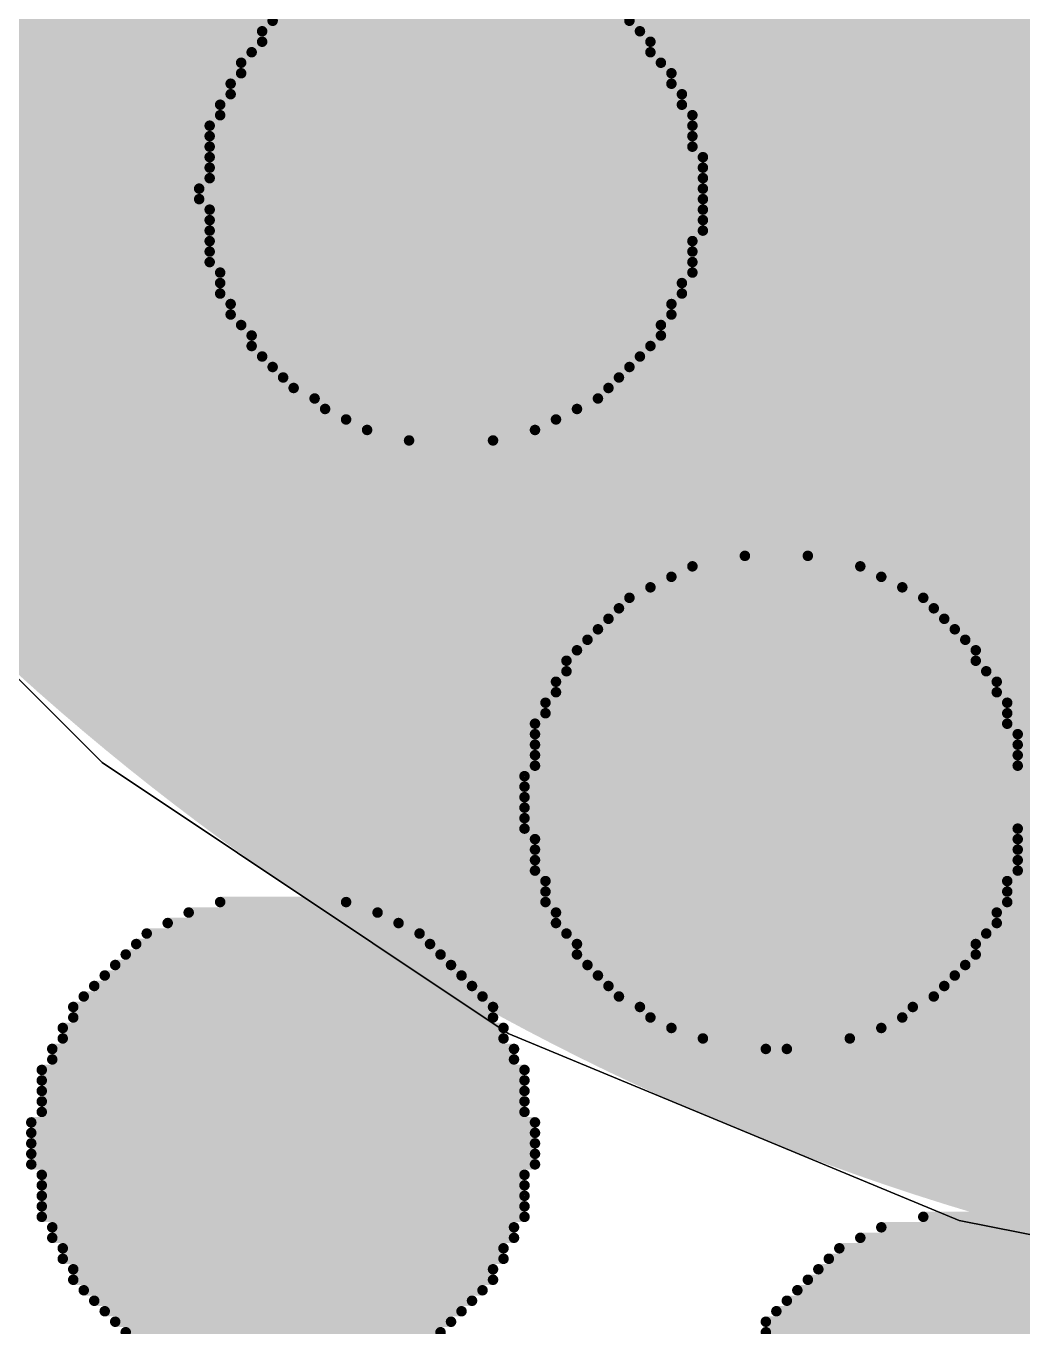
# Model space of a CAD drawing. Header units: inches. Extents: x 0 to 5455, y -5 to 5444.
# Drawn here: x 19.998 to 20.601, y 32.493 to 33.281 of the extents above; entities that cross this region are included whole.
import ezdxf

# ---------------------------------------------------------------- set-up
doc = ezdxf.new("R2010")
doc.units = ezdxf.units.IN
for name, color, linetype in [('Bottom Overlay', 54, 'Continuous'), ('PCBD Notes', 76, 'Continuous'), ('Top Layer', 1, 'Continuous'), ('Top Solder', 216, 'Continuous')]:
    doc.layers.add(name, color=color, linetype=linetype)

# ---------------------------------------------------------------- blocks, each defined once
blk = doc.blocks.new('FIDUCIAL_IPC_7351A_31')
at = {"layer": 'Top Solder'}
h = blk.add_hatch(color=216, dxfattribs=at)
edge = h.paths.add_edge_path()
edge.add_arc((0, 0), 1.5, 0, 360)
at = {"layer": 'PCBD Notes'}
blk.add_lwpolyline([(5, 0, 0.254, 0.254, 1), (-5, 0, 0.254, 0.254, 1)], format="xyseb", close=True, dxfattribs=at)
at = {"layer": 'Top Layer'}
for p, q in [((-0.9562, -1.16513), (-1.16513, -0.9562)), ((-0.71052, -1.32928), (-0.9562, -1.16513)), ((-0.43754, -1.44236), (-0.71052, -1.32928)), ((-0.14774, -1.5), (-0.43754, -1.44236))]:
    blk.add_line(p, q, dxfattribs=at)
blk = doc.blocks.new('5394DE47_A0E8_4329_8464_7791B7C19310_33')
at = {"layer": 'Bottom Overlay'}
for points in [[(1.39855, -3.534, 0.00635, 0.00635, 0), (1.14455, -3.534, 0.00635, 0.00635, 0)], [(1.7859, -3.534, 0.00635, 0.00635, 0), (1.5954, -3.534, 0.00635, 0.00635, 0)], [(1.39855, -3.54035, 0.00635, 0.00635, 0), (1.14455, -3.54035, 0.00635, 0.00635, 0)], [(1.79225, -3.54035, 0.00635, 0.00635, 0), (1.58905, -3.54035, 0.00635, 0.00635, 0)], [(1.3922, -3.5467, 0.00635, 0.00635, 0), (1.1509, -3.5467, 0.00635, 0.00635, 0)], [(1.38585, -3.55305, 0.00635, 0.00635, 0), (1.15725, -3.55305, 0.00635, 0.00635, 0)], [(1.80495, -3.55305, 0.00635, 0.00635, 0), (1.57635, -3.55305, 0.00635, 0.00635, 0)], [(1.7986, -3.5467, 0.00635, 0.00635, 0), (1.5827, -3.5467, 0.00635, 0.00635, 0)], [(1.3795, -3.5594, 0.00635, 0.00635, 0), (1.1636, -3.5594, 0.00635, 0.00635, 0)], [(1.8113, -3.5594, 0.00635, 0.00635, 0), (1.57, -3.5594, 0.00635, 0.00635, 0)], [(1.37315, -3.56575, 0.00635, 0.00635, 0), (1.16995, -3.56575, 0.00635, 0.00635, 0)], [(1.81765, -3.56575, 0.00635, 0.00635, 0), (1.56365, -3.56575, 0.00635, 0.00635, 0)], [(1.3668, -3.5721, 0.00635, 0.00635, 0), (1.1763, -3.5721, 0.00635, 0.00635, 0)], [(1.81765, -3.5721, 0.00635, 0.00635, 0), (1.56365, -3.5721, 0.00635, 0.00635, 0)], [(1.36045, -3.57845, 0.00635, 0.00635, 0), (1.18265, -3.57845, 0.00635, 0.00635, 0)], [(1.3541, -3.5848, 0.00635, 0.00635, 0), (1.189, -3.5848, 0.00635, 0.00635, 0)], [(1.824, -3.57845, 0.00635, 0.00635, 0), (1.5573, -3.57845, 0.00635, 0.00635, 0)], [(1.824, -3.5848, 0.00635, 0.00635, 0), (1.5573, -3.5848, 0.00635, 0.00635, 0)], [(1.3414, -3.59115, 0.00635, 0.00635, 0), (1.2017, -3.59115, 0.00635, 0.00635, 0)], [(1.83035, -3.59115, 0.00635, 0.00635, 0), (1.55095, -3.59115, 0.00635, 0.00635, 0)], [(1.3287, -3.5975, 0.00635, 0.00635, 0), (1.2144, -3.5975, 0.00635, 0.00635, 0)], [(1.83035, -3.5975, 0.00635, 0.00635, 0), (1.55095, -3.5975, 0.00635, 0.00635, 0)], [(1.3033, -3.60385, 0.00635, 0.00635, 0), (1.2398, -3.60385, 0.00635, 0.00635, 0)], [(1.8367, -3.60385, 0.00635, 0.00635, 0), (1.5446, -3.60385, 0.00635, 0.00635, 0)], [(1.8367, -3.6102, 0.00635, 0.00635, 0), (1.5446, -3.6102, 0.00635, 0.00635, 0)], [(1.8367, -3.61655, 0.00635, 0.00635, 0), (1.5446, -3.61655, 0.00635, 0.00635, 0)], [(1.8367, -3.6229, 0.00635, 0.00635, 0), (1.5446, -3.6229, 0.00635, 0.00635, 0)], [(1.8367, -3.62925, 0.00635, 0.00635, 0), (1.5446, -3.62925, 0.00635, 0.00635, 0)], [(1.84305, -3.6356, 0.00635, 0.00635, 0), (1.53825, -3.6356, 0.00635, 0.00635, 0)], [(1.84305, -3.64195, 0.00635, 0.00635, 0), (1.53825, -3.64195, 0.00635, 0.00635, 0)], [(1.84305, -3.6483, 0.00635, 0.00635, 0), (1.53825, -3.6483, 0.00635, 0.00635, 0)], [(1.84305, -3.65465, 0.00635, 0.00635, 0), (1.53825, -3.65465, 0.00635, 0.00635, 0)], [(1.84305, -3.661, 0.00635, 0.00635, 0), (1.53825, -3.661, 0.00635, 0.00635, 0)], [(1.8367, -3.66735, 0.00635, 0.00635, 0), (1.5446, -3.66735, 0.00635, 0.00635, 0)], [(1.8367, -3.6737, 0.00635, 0.00635, 0), (1.5446, -3.6737, 0.00635, 0.00635, 0)], [(1.8367, -3.68005, 0.00635, 0.00635, 0), (1.5446, -3.68005, 0.00635, 0.00635, 0)], [(1.8367, -3.6864, 0.00635, 0.00635, 0), (1.5446, -3.6864, 0.00635, 0.00635, 0)], [(1.8367, -3.69275, 0.00635, 0.00635, 0), (1.5446, -3.69275, 0.00635, 0.00635, 0)], [(1.83035, -3.6991, 0.00635, 0.00635, 0), (1.55095, -3.6991, 0.00635, 0.00635, 0)], [(1.43665, -3.7118, 0.00635, 0.00635, 0), (1.34775, -3.7118, 0.00635, 0.00635, 0)], [(1.39855, -3.70545, 0.00635, 0.00635, 0), (1.38585, -3.70545, 0.00635, 0.00635, 0)], [(1.83035, -3.70545, 0.00635, 0.00635, 0), (1.55095, -3.70545, 0.00635, 0.00635, 0)], [(1.824, -3.7118, 0.00635, 0.00635, 0), (1.5573, -3.7118, 0.00635, 0.00635, 0)], [(1.4557, -3.71815, 0.00635, 0.00635, 0), (1.3287, -3.71815, 0.00635, 0.00635, 0)], [(1.824, -3.71815, 0.00635, 0.00635, 0), (1.5573, -3.71815, 0.00635, 0.00635, 0)], [(1.4684, -3.7245, 0.00635, 0.00635, 0), (1.316, -3.7245, 0.00635, 0.00635, 0)], [(1.81765, -3.7245, 0.00635, 0.00635, 0), (1.56365, -3.7245, 0.00635, 0.00635, 0)], [(1.47475, -3.73085, 0.00635, 0.00635, 0), (1.30965, -3.73085, 0.00635, 0.00635, 0)], [(1.81765, -3.73085, 0.00635, 0.00635, 0), (1.56365, -3.73085, 0.00635, 0.00635, 0)], [(1.48745, -3.7372, 0.00635, 0.00635, 0), (1.29695, -3.7372, 0.00635, 0.00635, 0)], [(1.8113, -3.7372, 0.00635, 0.00635, 0), (1.57, -3.7372, 0.00635, 0.00635, 0)], [(1.50015, -3.7499, 0.00635, 0.00635, 0), (1.28425, -3.7499, 0.00635, 0.00635, 0)], [(1.4938, -3.74355, 0.00635, 0.00635, 0), (1.2906, -3.74355, 0.00635, 0.00635, 0)], [(1.80495, -3.74355, 0.00635, 0.00635, 0), (1.57635, -3.74355, 0.00635, 0.00635, 0)], [(1.7986, -3.7499, 0.00635, 0.00635, 0), (1.5827, -3.7499, 0.00635, 0.00635, 0)], [(1.5065, -3.75625, 0.00635, 0.00635, 0), (1.2779, -3.75625, 0.00635, 0.00635, 0)], [(1.79225, -3.75625, 0.00635, 0.00635, 0), (1.58905, -3.75625, 0.00635, 0.00635, 0)], [(1.51285, -3.7626, 0.00635, 0.00635, 0), (1.27155, -3.7626, 0.00635, 0.00635, 0)], [(1.7859, -3.7626, 0.00635, 0.00635, 0), (1.5954, -3.7626, 0.00635, 0.00635, 0)], [(1.51285, -3.76895, 0.00635, 0.00635, 0), (1.27155, -3.76895, 0.00635, 0.00635, 0)], [(1.77955, -3.76895, 0.00635, 0.00635, 0), (1.60175, -3.76895, 0.00635, 0.00635, 0)], [(1.52555, -3.78165, 0.00635, 0.00635, 0), (1.25885, -3.78165, 0.00635, 0.00635, 0)], [(1.5192, -3.7753, 0.00635, 0.00635, 0), (1.2652, -3.7753, 0.00635, 0.00635, 0)], [(1.7732, -3.7753, 0.00635, 0.00635, 0), (1.6081, -3.7753, 0.00635, 0.00635, 0)], [(1.7605, -3.78165, 0.00635, 0.00635, 0), (1.6208, -3.78165, 0.00635, 0.00635, 0)], [(1.52555, -3.788, 0.00635, 0.00635, 0), (1.25885, -3.788, 0.00635, 0.00635, 0)], [(1.7478, -3.788, 0.00635, 0.00635, 0), (1.6335, -3.788, 0.00635, 0.00635, 0)], [(1.5319, -3.79435, 0.00635, 0.00635, 0), (1.2525, -3.79435, 0.00635, 0.00635, 0)], [(1.72875, -3.79435, 0.00635, 0.00635, 0), (1.65255, -3.79435, 0.00635, 0.00635, 0)], [(1.5319, -3.8007, 0.00635, 0.00635, 0), (1.2525, -3.8007, 0.00635, 0.00635, 0)], [(1.53825, -3.8134, 0.00635, 0.00635, 0), (1.24615, -3.8134, 0.00635, 0.00635, 0)], [(1.5319, -3.80705, 0.00635, 0.00635, 0), (1.2525, -3.80705, 0.00635, 0.00635, 0)], [(1.53825, -3.81975, 0.00635, 0.00635, 0), (1.24615, -3.81975, 0.00635, 0.00635, 0)], [(1.53825, -3.8261, 0.00635, 0.00635, 0), (1.24615, -3.8261, 0.00635, 0.00635, 0)], [(1.53825, -3.83245, 0.00635, 0.00635, 0), (1.24615, -3.83245, 0.00635, 0.00635, 0)], [(1.5446, -3.84515, 0.00635, 0.00635, 0), (1.2398, -3.84515, 0.00635, 0.00635, 0)], [(1.5446, -3.8388, 0.00635, 0.00635, 0), (1.24615, -3.8388, 0.00635, 0.00635, 0)], [(1.5446, -3.8515, 0.00635, 0.00635, 0), (1.2398, -3.8515, 0.00635, 0.00635, 0)], [(1.5446, -3.85785, 0.00635, 0.00635, 0), (1.2398, -3.85785, 0.00635, 0.00635, 0)], [(1.5446, -3.8642, 0.00635, 0.00635, 0), (1.2398, -3.8642, 0.00635, 0.00635, 0)], [(1.5446, -3.87055, 0.00635, 0.00635, 0), (1.2398, -3.87055, 0.00635, 0.00635, 0)], [(1.53825, -3.8769, 0.00635, 0.00635, 0), (1.24615, -3.8769, 0.00635, 0.00635, 0)], [(1.53825, -3.88325, 0.00635, 0.00635, 0), (1.24615, -3.88325, 0.00635, 0.00635, 0)], [(1.53825, -3.8896, 0.00635, 0.00635, 0), (1.24615, -3.8896, 0.00635, 0.00635, 0)], [(1.53825, -3.89595, 0.00635, 0.00635, 0), (1.24615, -3.89595, 0.00635, 0.00635, 0)], [(1.53825, -3.9023, 0.00635, 0.00635, 0), (1.2525, -3.9023, 0.00635, 0.00635, 0)], [(1.5319, -3.90865, 0.00635, 0.00635, 0), (1.2525, -3.90865, 0.00635, 0.00635, 0)], [(1.5319, -3.915, 0.00635, 0.00635, 0), (1.2525, -3.915, 0.00635, 0.00635, 0)], [(1.52555, -3.92135, 0.00635, 0.00635, 0), (1.25885, -3.92135, 0.00635, 0.00635, 0)], [(1.52555, -3.9277, 0.00635, 0.00635, 0), (1.25885, -3.9277, 0.00635, 0.00635, 0)], [(1.5192, -3.93405, 0.00635, 0.00635, 0), (1.2652, -3.93405, 0.00635, 0.00635, 0)], [(1.5192, -3.9404, 0.00635, 0.00635, 0), (1.27155, -3.9404, 0.00635, 0.00635, 0)], [(1.51285, -3.94675, 0.00635, 0.00635, 0), (1.27155, -3.94675, 0.00635, 0.00635, 0)], [(1.5065, -3.9531, 0.00635, 0.00635, 0), (1.2779, -3.9531, 0.00635, 0.00635, 0)], [(1.50015, -3.95945, 0.00635, 0.00635, 0), (1.28425, -3.95945, 0.00635, 0.00635, 0)], [(1.4938, -3.9658, 0.00635, 0.00635, 0), (1.2906, -3.9658, 0.00635, 0.00635, 0)], [(1.48745, -3.97215, 0.00635, 0.00635, 0), (1.29695, -3.97215, 0.00635, 0.00635, 0)], [(1.4811, -3.9785, 0.00635, 0.00635, 0), (1.3033, -3.9785, 0.00635, 0.00635, 0)], [(1.4684, -3.98485, 0.00635, 0.00635, 0), (1.316, -3.98485, 0.00635, 0.00635, 0)], [(1.4557, -3.9912, 0.00635, 0.00635, 0), (1.3287, -3.9912, 0.00635, 0.00635, 0)], [(1.443, -3.99755, 0.00635, 0.00635, 0), (1.3414, -3.99755, 0.00635, 0.00635, 0)], [(1.41125, -4.0039, 0.00635, 0.00635, 0), (1.37315, -4.0039, 0.00635, 0.00635, 0)], [(1.61445, -4.07375, 0.00635, 0.00635, 0), (1.56365, -4.07375, 0.00635, 0.00635, 0)], [(1.63985, -4.0801, 0.00635, 0.00635, 0), (1.53825, -4.0801, 0.00635, 0.00635, 0)], [(1.65255, -4.08645, 0.00635, 0.00635, 0), (1.52555, -4.08645, 0.00635, 0.00635, 0)], [(1.66525, -4.0928, 0.00635, 0.00635, 0), (1.51285, -4.0928, 0.00635, 0.00635, 0)], [(1.6843, -4.1055, 0.00635, 0.00635, 0), (1.4938, -4.1055, 0.00635, 0.00635, 0)], [(1.6716, -4.09915, 0.00635, 0.00635, 0), (1.50015, -4.09915, 0.00635, 0.00635, 0)], [(1.69065, -4.11185, 0.00635, 0.00635, 0), (1.48745, -4.11185, 0.00635, 0.00635, 0)], [(1.697, -4.1182, 0.00635, 0.00635, 0), (1.4811, -4.1182, 0.00635, 0.00635, 0)], [(1.70335, -4.12455, 0.00635, 0.00635, 0), (1.47475, -4.12455, 0.00635, 0.00635, 0)], [(1.7097, -4.1309, 0.00635, 0.00635, 0), (1.4684, -4.1309, 0.00635, 0.00635, 0)], [(1.7097, -4.13725, 0.00635, 0.00635, 0), (1.46205, -4.13725, 0.00635, 0.00635, 0)], [(1.71605, -4.1436, 0.00635, 0.00635, 0), (1.46205, -4.1436, 0.00635, 0.00635, 0)], [(1.7224, -4.14995, 0.00635, 0.00635, 0), (1.4557, -4.14995, 0.00635, 0.00635, 0)], [(1.7224, -4.1563, 0.00635, 0.00635, 0), (1.4557, -4.1563, 0.00635, 0.00635, 0)], [(1.72875, -4.16265, 0.00635, 0.00635, 0), (1.44935, -4.16265, 0.00635, 0.00635, 0)], [(1.72875, -4.17535, 0.00635, 0.00635, 0), (1.443, -4.17535, 0.00635, 0.00635, 0)], [(1.72875, -4.169, 0.00635, 0.00635, 0), (1.44935, -4.169, 0.00635, 0.00635, 0)], [(1.7351, -4.1817, 0.00635, 0.00635, 0), (1.443, -4.1817, 0.00635, 0.00635, 0)], [(1.7351, -4.18805, 0.00635, 0.00635, 0), (1.443, -4.18805, 0.00635, 0.00635, 0)], [(1.7351, -4.1944, 0.00635, 0.00635, 0), (1.443, -4.1944, 0.00635, 0.00635, 0)], [(1.7351, -4.20075, 0.00635, 0.00635, 0), (1.43665, -4.20075, 0.00635, 0.00635, 0)], [(1.7351, -4.2071, 0.00635, 0.00635, 0), (1.43665, -4.2071, 0.00635, 0.00635, 0)], [(1.7351, -4.21345, 0.00635, 0.00635, 0), (1.43665, -4.21345, 0.00635, 0.00635, 0)], [(1.74145, -4.2198, 0.00635, 0.00635, 0), (1.43665, -4.2198, 0.00635, 0.00635, 0)], [(1.74145, -4.22615, 0.00635, 0.00635, 0), (1.43665, -4.22615, 0.00635, 0.00635, 0)], [(1.7351, -4.2325, 0.00635, 0.00635, 0), (1.43665, -4.2325, 0.00635, 0.00635, 0)], [(1.7351, -4.23885, 0.00635, 0.00635, 0), (1.43665, -4.23885, 0.00635, 0.00635, 0)], [(1.7351, -4.2452, 0.00635, 0.00635, 0), (1.43665, -4.2452, 0.00635, 0.00635, 0)], [(1.7351, -4.25155, 0.00635, 0.00635, 0), (1.443, -4.25155, 0.00635, 0.00635, 0)], [(1.7351, -4.2579, 0.00635, 0.00635, 0), (1.443, -4.2579, 0.00635, 0.00635, 0)], [(1.7351, -4.26425, 0.00635, 0.00635, 0), (1.443, -4.26425, 0.00635, 0.00635, 0)], [(1.72875, -4.2706, 0.00635, 0.00635, 0), (1.443, -4.2706, 0.00635, 0.00635, 0)], [(1.72875, -4.27695, 0.00635, 0.00635, 0), (1.44935, -4.27695, 0.00635, 0.00635, 0)], [(1.7224, -4.2833, 0.00635, 0.00635, 0), (1.44935, -4.2833, 0.00635, 0.00635, 0)], [(1.7224, -4.28965, 0.00635, 0.00635, 0), (1.4557, -4.28965, 0.00635, 0.00635, 0)], [(1.71605, -4.296, 0.00635, 0.00635, 0), (1.4557, -4.296, 0.00635, 0.00635, 0)], [(1.71605, -4.30235, 0.00635, 0.00635, 0), (1.46205, -4.30235, 0.00635, 0.00635, 0)], [(1.7097, -4.3087, 0.00635, 0.00635, 0), (1.4684, -4.3087, 0.00635, 0.00635, 0)], [(1.70335, -4.31505, 0.00635, 0.00635, 0), (1.4684, -4.31505, 0.00635, 0.00635, 0)], [(1.70335, -4.3214, 0.00635, 0.00635, 0), (1.47475, -4.3214, 0.00635, 0.00635, 0)], [(1.697, -4.32775, 0.00635, 0.00635, 0), (1.4811, -4.32775, 0.00635, 0.00635, 0)]]:
    blk.add_lwpolyline(points, format="xyseb", dxfattribs=at)
for points in [[(1.39696, -3.534, 0.00317, 0.00317, 1), (1.40014, -3.534, 0.00317, 0.00317, 1)], [(1.59381, -3.534, 0.00317, 0.00317, 1), (1.59699, -3.534, 0.00317, 0.00317, 1)], [(1.78431, -3.534, 0.00317, 0.00317, 1), (1.78749, -3.534, 0.00317, 0.00317, 1)], [(1.39696, -3.54035, 0.00317, 0.00317, 1), (1.40014, -3.54035, 0.00317, 0.00317, 1)], [(1.58746, -3.54035, 0.00317, 0.00317, 1), (1.59064, -3.54035, 0.00317, 0.00317, 1)], [(1.79066, -3.54035, 0.00317, 0.00317, 1), (1.79384, -3.54035, 0.00317, 0.00317, 1)], [(1.38426, -3.55305, 0.00317, 0.00317, 1), (1.38744, -3.55305, 0.00317, 0.00317, 1)], [(1.39061, -3.5467, 0.00317, 0.00317, 1), (1.39379, -3.5467, 0.00317, 0.00317, 1)], [(1.57476, -3.55305, 0.00317, 0.00317, 1), (1.57794, -3.55305, 0.00317, 0.00317, 1)], [(1.58111, -3.5467, 0.00317, 0.00317, 1), (1.58429, -3.5467, 0.00317, 0.00317, 1)], [(1.79701, -3.5467, 0.00317, 0.00317, 1), (1.80019, -3.5467, 0.00317, 0.00317, 1)], [(1.80336, -3.55305, 0.00317, 0.00317, 1), (1.80654, -3.55305, 0.00317, 0.00317, 1)], [(1.37791, -3.5594, 0.00317, 0.00317, 1), (1.38109, -3.5594, 0.00317, 0.00317, 1)], [(1.56841, -3.5594, 0.00317, 0.00317, 1), (1.57159, -3.5594, 0.00317, 0.00317, 1)], [(1.80971, -3.5594, 0.00317, 0.00317, 1), (1.81289, -3.5594, 0.00317, 0.00317, 1)], [(1.37156, -3.56575, 0.00317, 0.00317, 1), (1.37474, -3.56575, 0.00317, 0.00317, 1)], [(1.56206, -3.56575, 0.00317, 0.00317, 1), (1.56524, -3.56575, 0.00317, 0.00317, 1)], [(1.81606, -3.56575, 0.00317, 0.00317, 1), (1.81924, -3.56575, 0.00317, 0.00317, 1)], [(1.36521, -3.5721, 0.00317, 0.00317, 1), (1.36839, -3.5721, 0.00317, 0.00317, 1)], [(1.56206, -3.5721, 0.00317, 0.00317, 1), (1.56524, -3.5721, 0.00317, 0.00317, 1)], [(1.81606, -3.5721, 0.00317, 0.00317, 1), (1.81924, -3.5721, 0.00317, 0.00317, 1)], [(1.35251, -3.5848, 0.00317, 0.00317, 1), (1.35569, -3.5848, 0.00317, 0.00317, 1)], [(1.35886, -3.57845, 0.00317, 0.00317, 1), (1.36204, -3.57845, 0.00317, 0.00317, 1)], [(1.55571, -3.57845, 0.00317, 0.00317, 1), (1.55889, -3.57845, 0.00317, 0.00317, 1)], [(1.55571, -3.5848, 0.00317, 0.00317, 1), (1.55889, -3.5848, 0.00317, 0.00317, 1)], [(1.82241, -3.57845, 0.00317, 0.00317, 1), (1.82559, -3.57845, 0.00317, 0.00317, 1)], [(1.82241, -3.5848, 0.00317, 0.00317, 1), (1.82559, -3.5848, 0.00317, 0.00317, 1)], [(1.33981, -3.59115, 0.00317, 0.00317, 1), (1.34299, -3.59115, 0.00317, 0.00317, 1)], [(1.54936, -3.59115, 0.00317, 0.00317, 1), (1.55254, -3.59115, 0.00317, 0.00317, 1)], [(1.82876, -3.59115, 0.00317, 0.00317, 1), (1.83194, -3.59115, 0.00317, 0.00317, 1)], [(1.32711, -3.5975, 0.00317, 0.00317, 1), (1.33029, -3.5975, 0.00317, 0.00317, 1)], [(1.54936, -3.5975, 0.00317, 0.00317, 1), (1.55254, -3.5975, 0.00317, 0.00317, 1)], [(1.82876, -3.5975, 0.00317, 0.00317, 1), (1.83194, -3.5975, 0.00317, 0.00317, 1)], [(1.30171, -3.60385, 0.00317, 0.00317, 1), (1.30489, -3.60385, 0.00317, 0.00317, 1)], [(1.54301, -3.60385, 0.00317, 0.00317, 1), (1.54619, -3.60385, 0.00317, 0.00317, 1)], [(1.83511, -3.60385, 0.00317, 0.00317, 1), (1.83829, -3.60385, 0.00317, 0.00317, 1)], [(1.54301, -3.6102, 0.00317, 0.00317, 1), (1.54619, -3.6102, 0.00317, 0.00317, 1)], [(1.54301, -3.61655, 0.00317, 0.00317, 1), (1.54619, -3.61655, 0.00317, 0.00317, 1)], [(1.83511, -3.6102, 0.00317, 0.00317, 1), (1.83829, -3.6102, 0.00317, 0.00317, 1)], [(1.83511, -3.61655, 0.00317, 0.00317, 1), (1.83829, -3.61655, 0.00317, 0.00317, 1)], [(1.54301, -3.6229, 0.00317, 0.00317, 1), (1.54619, -3.6229, 0.00317, 0.00317, 1)], [(1.83511, -3.6229, 0.00317, 0.00317, 1), (1.83829, -3.6229, 0.00317, 0.00317, 1)], [(1.54301, -3.62925, 0.00317, 0.00317, 1), (1.54619, -3.62925, 0.00317, 0.00317, 1)], [(1.83511, -3.62925, 0.00317, 0.00317, 1), (1.83829, -3.62925, 0.00317, 0.00317, 1)], [(1.53666, -3.6356, 0.00317, 0.00317, 1), (1.53984, -3.6356, 0.00317, 0.00317, 1)], [(1.84146, -3.6356, 0.00317, 0.00317, 1), (1.84464, -3.6356, 0.00317, 0.00317, 1)], [(1.53666, -3.64195, 0.00317, 0.00317, 1), (1.53984, -3.64195, 0.00317, 0.00317, 1)], [(1.53666, -3.6483, 0.00317, 0.00317, 1), (1.53984, -3.6483, 0.00317, 0.00317, 1)], [(1.84146, -3.64195, 0.00317, 0.00317, 1), (1.84464, -3.64195, 0.00317, 0.00317, 1)], [(1.84146, -3.6483, 0.00317, 0.00317, 1), (1.84464, -3.6483, 0.00317, 0.00317, 1)], [(1.53666, -3.65465, 0.00317, 0.00317, 1), (1.53984, -3.65465, 0.00317, 0.00317, 1)], [(1.84146, -3.65465, 0.00317, 0.00317, 1), (1.84464, -3.65465, 0.00317, 0.00317, 1)], [(1.53666, -3.661, 0.00317, 0.00317, 1), (1.53984, -3.661, 0.00317, 0.00317, 1)], [(1.84146, -3.661, 0.00317, 0.00317, 1), (1.84464, -3.661, 0.00317, 0.00317, 1)], [(1.54301, -3.66735, 0.00317, 0.00317, 1), (1.54619, -3.66735, 0.00317, 0.00317, 1)], [(1.83511, -3.66735, 0.00317, 0.00317, 1), (1.83829, -3.66735, 0.00317, 0.00317, 1)], [(1.54301, -3.6737, 0.00317, 0.00317, 1), (1.54619, -3.6737, 0.00317, 0.00317, 1)], [(1.54301, -3.68005, 0.00317, 0.00317, 1), (1.54619, -3.68005, 0.00317, 0.00317, 1)], [(1.83511, -3.6737, 0.00317, 0.00317, 1), (1.83829, -3.6737, 0.00317, 0.00317, 1)], [(1.83511, -3.68005, 0.00317, 0.00317, 1), (1.83829, -3.68005, 0.00317, 0.00317, 1)], [(1.54301, -3.6864, 0.00317, 0.00317, 1), (1.54619, -3.6864, 0.00317, 0.00317, 1)], [(1.83511, -3.6864, 0.00317, 0.00317, 1), (1.83829, -3.6864, 0.00317, 0.00317, 1)], [(1.54301, -3.69275, 0.00317, 0.00317, 1), (1.54619, -3.69275, 0.00317, 0.00317, 1)], [(1.83511, -3.69275, 0.00317, 0.00317, 1), (1.83829, -3.69275, 0.00317, 0.00317, 1)], [(1.54936, -3.6991, 0.00317, 0.00317, 1), (1.55254, -3.6991, 0.00317, 0.00317, 1)], [(1.82876, -3.6991, 0.00317, 0.00317, 1), (1.83194, -3.6991, 0.00317, 0.00317, 1)], [(1.34616, -3.7118, 0.00317, 0.00317, 1), (1.34934, -3.7118, 0.00317, 0.00317, 1)], [(1.38426, -3.70545, 0.00317, 0.00317, 1), (1.38744, -3.70545, 0.00317, 0.00317, 1)], [(1.39696, -3.70545, 0.00317, 0.00317, 1), (1.40014, -3.70545, 0.00317, 0.00317, 1)], [(1.43506, -3.7118, 0.00317, 0.00317, 1), (1.43824, -3.7118, 0.00317, 0.00317, 1)], [(1.54936, -3.70545, 0.00317, 0.00317, 1), (1.55254, -3.70545, 0.00317, 0.00317, 1)], [(1.55571, -3.7118, 0.00317, 0.00317, 1), (1.55889, -3.7118, 0.00317, 0.00317, 1)], [(1.82241, -3.7118, 0.00317, 0.00317, 1), (1.82559, -3.7118, 0.00317, 0.00317, 1)], [(1.82876, -3.70545, 0.00317, 0.00317, 1), (1.83194, -3.70545, 0.00317, 0.00317, 1)], [(1.32711, -3.71815, 0.00317, 0.00317, 1), (1.33029, -3.71815, 0.00317, 0.00317, 1)], [(1.45411, -3.71815, 0.00317, 0.00317, 1), (1.45729, -3.71815, 0.00317, 0.00317, 1)], [(1.55571, -3.71815, 0.00317, 0.00317, 1), (1.55889, -3.71815, 0.00317, 0.00317, 1)], [(1.82241, -3.71815, 0.00317, 0.00317, 1), (1.82559, -3.71815, 0.00317, 0.00317, 1)], [(1.31441, -3.7245, 0.00317, 0.00317, 1), (1.31759, -3.7245, 0.00317, 0.00317, 1)], [(1.46681, -3.7245, 0.00317, 0.00317, 1), (1.46999, -3.7245, 0.00317, 0.00317, 1)], [(1.56206, -3.7245, 0.00317, 0.00317, 1), (1.56524, -3.7245, 0.00317, 0.00317, 1)], [(1.81606, -3.7245, 0.00317, 0.00317, 1), (1.81924, -3.7245, 0.00317, 0.00317, 1)], [(1.30806, -3.73085, 0.00317, 0.00317, 1), (1.31124, -3.73085, 0.00317, 0.00317, 1)], [(1.47316, -3.73085, 0.00317, 0.00317, 1), (1.47634, -3.73085, 0.00317, 0.00317, 1)], [(1.56206, -3.73085, 0.00317, 0.00317, 1), (1.56524, -3.73085, 0.00317, 0.00317, 1)], [(1.81606, -3.73085, 0.00317, 0.00317, 1), (1.81924, -3.73085, 0.00317, 0.00317, 1)], [(1.29536, -3.7372, 0.00317, 0.00317, 1), (1.29854, -3.7372, 0.00317, 0.00317, 1)], [(1.48586, -3.7372, 0.00317, 0.00317, 1), (1.48904, -3.7372, 0.00317, 0.00317, 1)], [(1.56841, -3.7372, 0.00317, 0.00317, 1), (1.57159, -3.7372, 0.00317, 0.00317, 1)], [(1.80971, -3.7372, 0.00317, 0.00317, 1), (1.81289, -3.7372, 0.00317, 0.00317, 1)], [(1.28266, -3.7499, 0.00317, 0.00317, 1), (1.28584, -3.7499, 0.00317, 0.00317, 1)], [(1.28901, -3.74355, 0.00317, 0.00317, 1), (1.29219, -3.74355, 0.00317, 0.00317, 1)], [(1.49221, -3.74355, 0.00317, 0.00317, 1), (1.49539, -3.74355, 0.00317, 0.00317, 1)], [(1.49856, -3.7499, 0.00317, 0.00317, 1), (1.50174, -3.7499, 0.00317, 0.00317, 1)], [(1.57476, -3.74355, 0.00317, 0.00317, 1), (1.57794, -3.74355, 0.00317, 0.00317, 1)], [(1.58111, -3.7499, 0.00317, 0.00317, 1), (1.58429, -3.7499, 0.00317, 0.00317, 1)], [(1.79701, -3.7499, 0.00317, 0.00317, 1), (1.80019, -3.7499, 0.00317, 0.00317, 1)], [(1.80336, -3.74355, 0.00317, 0.00317, 1), (1.80654, -3.74355, 0.00317, 0.00317, 1)], [(1.27631, -3.75625, 0.00317, 0.00317, 1), (1.27949, -3.75625, 0.00317, 0.00317, 1)], [(1.50491, -3.75625, 0.00317, 0.00317, 1), (1.50809, -3.75625, 0.00317, 0.00317, 1)], [(1.58746, -3.75625, 0.00317, 0.00317, 1), (1.59064, -3.75625, 0.00317, 0.00317, 1)], [(1.79066, -3.75625, 0.00317, 0.00317, 1), (1.79384, -3.75625, 0.00317, 0.00317, 1)], [(1.26996, -3.7626, 0.00317, 0.00317, 1), (1.27314, -3.7626, 0.00317, 0.00317, 1)], [(1.51126, -3.7626, 0.00317, 0.00317, 1), (1.51444, -3.7626, 0.00317, 0.00317, 1)], [(1.59381, -3.7626, 0.00317, 0.00317, 1), (1.59699, -3.7626, 0.00317, 0.00317, 1)], [(1.78431, -3.7626, 0.00317, 0.00317, 1), (1.78749, -3.7626, 0.00317, 0.00317, 1)], [(1.26996, -3.76895, 0.00317, 0.00317, 1), (1.27314, -3.76895, 0.00317, 0.00317, 1)], [(1.51126, -3.76895, 0.00317, 0.00317, 1), (1.51444, -3.76895, 0.00317, 0.00317, 1)], [(1.60016, -3.76895, 0.00317, 0.00317, 1), (1.60334, -3.76895, 0.00317, 0.00317, 1)], [(1.77796, -3.76895, 0.00317, 0.00317, 1), (1.78114, -3.76895, 0.00317, 0.00317, 1)], [(1.25726, -3.78165, 0.00317, 0.00317, 1), (1.26044, -3.78165, 0.00317, 0.00317, 1)], [(1.26361, -3.7753, 0.00317, 0.00317, 1), (1.26679, -3.7753, 0.00317, 0.00317, 1)], [(1.51761, -3.7753, 0.00317, 0.00317, 1), (1.52079, -3.7753, 0.00317, 0.00317, 1)], [(1.52396, -3.78165, 0.00317, 0.00317, 1), (1.52714, -3.78165, 0.00317, 0.00317, 1)], [(1.60651, -3.7753, 0.00317, 0.00317, 1), (1.60969, -3.7753, 0.00317, 0.00317, 1)], [(1.61921, -3.78165, 0.00317, 0.00317, 1), (1.62239, -3.78165, 0.00317, 0.00317, 1)], [(1.75891, -3.78165, 0.00317, 0.00317, 1), (1.76209, -3.78165, 0.00317, 0.00317, 1)], [(1.77161, -3.7753, 0.00317, 0.00317, 1), (1.77479, -3.7753, 0.00317, 0.00317, 1)], [(1.25726, -3.788, 0.00317, 0.00317, 1), (1.26044, -3.788, 0.00317, 0.00317, 1)], [(1.52396, -3.788, 0.00317, 0.00317, 1), (1.52714, -3.788, 0.00317, 0.00317, 1)], [(1.63191, -3.788, 0.00317, 0.00317, 1), (1.63509, -3.788, 0.00317, 0.00317, 1)], [(1.74621, -3.788, 0.00317, 0.00317, 1), (1.74939, -3.788, 0.00317, 0.00317, 1)], [(1.25091, -3.79435, 0.00317, 0.00317, 1), (1.25409, -3.79435, 0.00317, 0.00317, 1)], [(1.53031, -3.79435, 0.00317, 0.00317, 1), (1.53349, -3.79435, 0.00317, 0.00317, 1)], [(1.65096, -3.79435, 0.00317, 0.00317, 1), (1.65414, -3.79435, 0.00317, 0.00317, 1)], [(1.72716, -3.79435, 0.00317, 0.00317, 1), (1.73034, -3.79435, 0.00317, 0.00317, 1)], [(1.25091, -3.8007, 0.00317, 0.00317, 1), (1.25409, -3.8007, 0.00317, 0.00317, 1)], [(1.53031, -3.8007, 0.00317, 0.00317, 1), (1.53349, -3.8007, 0.00317, 0.00317, 1)], [(1.24456, -3.8134, 0.00317, 0.00317, 1), (1.24774, -3.8134, 0.00317, 0.00317, 1)], [(1.25091, -3.80705, 0.00317, 0.00317, 1), (1.25409, -3.80705, 0.00317, 0.00317, 1)], [(1.53031, -3.80705, 0.00317, 0.00317, 1), (1.53349, -3.80705, 0.00317, 0.00317, 1)], [(1.53666, -3.8134, 0.00317, 0.00317, 1), (1.53984, -3.8134, 0.00317, 0.00317, 1)], [(1.24456, -3.81975, 0.00317, 0.00317, 1), (1.24774, -3.81975, 0.00317, 0.00317, 1)], [(1.53666, -3.81975, 0.00317, 0.00317, 1), (1.53984, -3.81975, 0.00317, 0.00317, 1)], [(1.24456, -3.8261, 0.00317, 0.00317, 1), (1.24774, -3.8261, 0.00317, 0.00317, 1)], [(1.53666, -3.8261, 0.00317, 0.00317, 1), (1.53984, -3.8261, 0.00317, 0.00317, 1)], [(1.24456, -3.83245, 0.00317, 0.00317, 1), (1.24774, -3.83245, 0.00317, 0.00317, 1)], [(1.53666, -3.83245, 0.00317, 0.00317, 1), (1.53984, -3.83245, 0.00317, 0.00317, 1)], [(1.24456, -3.8388, 0.00317, 0.00317, 1), (1.24774, -3.8388, 0.00317, 0.00317, 1)], [(1.54301, -3.8388, 0.00317, 0.00317, 1), (1.54619, -3.8388, 0.00317, 0.00317, 1)], [(1.54301, -3.84515, 0.00317, 0.00317, 1), (1.54619, -3.84515, 0.00317, 0.00317, 1)], [(1.54301, -3.8515, 0.00317, 0.00317, 1), (1.54619, -3.8515, 0.00317, 0.00317, 1)], [(1.54301, -3.85785, 0.00317, 0.00317, 1), (1.54619, -3.85785, 0.00317, 0.00317, 1)], [(1.54301, -3.8642, 0.00317, 0.00317, 1), (1.54619, -3.8642, 0.00317, 0.00317, 1)], [(1.24456, -3.8769, 0.00317, 0.00317, 1), (1.24774, -3.8769, 0.00317, 0.00317, 1)], [(1.53666, -3.8769, 0.00317, 0.00317, 1), (1.53984, -3.8769, 0.00317, 0.00317, 1)], [(1.54301, -3.87055, 0.00317, 0.00317, 1), (1.54619, -3.87055, 0.00317, 0.00317, 1)], [(1.24456, -3.88325, 0.00317, 0.00317, 1), (1.24774, -3.88325, 0.00317, 0.00317, 1)], [(1.53666, -3.88325, 0.00317, 0.00317, 1), (1.53984, -3.88325, 0.00317, 0.00317, 1)], [(1.24456, -3.8896, 0.00317, 0.00317, 1), (1.24774, -3.8896, 0.00317, 0.00317, 1)], [(1.53666, -3.8896, 0.00317, 0.00317, 1), (1.53984, -3.8896, 0.00317, 0.00317, 1)], [(1.24456, -3.89595, 0.00317, 0.00317, 1), (1.24774, -3.89595, 0.00317, 0.00317, 1)], [(1.53666, -3.89595, 0.00317, 0.00317, 1), (1.53984, -3.89595, 0.00317, 0.00317, 1)], [(1.25091, -3.9023, 0.00317, 0.00317, 1), (1.25409, -3.9023, 0.00317, 0.00317, 1)], [(1.25091, -3.90865, 0.00317, 0.00317, 1), (1.25409, -3.90865, 0.00317, 0.00317, 1)], [(1.53031, -3.90865, 0.00317, 0.00317, 1), (1.53349, -3.90865, 0.00317, 0.00317, 1)], [(1.53666, -3.9023, 0.00317, 0.00317, 1), (1.53984, -3.9023, 0.00317, 0.00317, 1)], [(1.25091, -3.915, 0.00317, 0.00317, 1), (1.25409, -3.915, 0.00317, 0.00317, 1)], [(1.53031, -3.915, 0.00317, 0.00317, 1), (1.53349, -3.915, 0.00317, 0.00317, 1)], [(1.25726, -3.92135, 0.00317, 0.00317, 1), (1.26044, -3.92135, 0.00317, 0.00317, 1)], [(1.52396, -3.92135, 0.00317, 0.00317, 1), (1.52714, -3.92135, 0.00317, 0.00317, 1)], [(1.25726, -3.9277, 0.00317, 0.00317, 1), (1.26044, -3.9277, 0.00317, 0.00317, 1)], [(1.52396, -3.9277, 0.00317, 0.00317, 1), (1.52714, -3.9277, 0.00317, 0.00317, 1)], [(1.26361, -3.93405, 0.00317, 0.00317, 1), (1.26679, -3.93405, 0.00317, 0.00317, 1)], [(1.51761, -3.93405, 0.00317, 0.00317, 1), (1.52079, -3.93405, 0.00317, 0.00317, 1)], [(1.26996, -3.9404, 0.00317, 0.00317, 1), (1.27314, -3.9404, 0.00317, 0.00317, 1)], [(1.26996, -3.94675, 0.00317, 0.00317, 1), (1.27314, -3.94675, 0.00317, 0.00317, 1)], [(1.51126, -3.94675, 0.00317, 0.00317, 1), (1.51444, -3.94675, 0.00317, 0.00317, 1)], [(1.51761, -3.9404, 0.00317, 0.00317, 1), (1.52079, -3.9404, 0.00317, 0.00317, 1)], [(1.27631, -3.9531, 0.00317, 0.00317, 1), (1.27949, -3.9531, 0.00317, 0.00317, 1)], [(1.50491, -3.9531, 0.00317, 0.00317, 1), (1.50809, -3.9531, 0.00317, 0.00317, 1)], [(1.28266, -3.95945, 0.00317, 0.00317, 1), (1.28584, -3.95945, 0.00317, 0.00317, 1)], [(1.49856, -3.95945, 0.00317, 0.00317, 1), (1.50174, -3.95945, 0.00317, 0.00317, 1)], [(1.28901, -3.9658, 0.00317, 0.00317, 1), (1.29219, -3.9658, 0.00317, 0.00317, 1)], [(1.49221, -3.9658, 0.00317, 0.00317, 1), (1.49539, -3.9658, 0.00317, 0.00317, 1)], [(1.29536, -3.97215, 0.00317, 0.00317, 1), (1.29854, -3.97215, 0.00317, 0.00317, 1)], [(1.30171, -3.9785, 0.00317, 0.00317, 1), (1.30489, -3.9785, 0.00317, 0.00317, 1)], [(1.47951, -3.9785, 0.00317, 0.00317, 1), (1.48269, -3.9785, 0.00317, 0.00317, 1)], [(1.48586, -3.97215, 0.00317, 0.00317, 1), (1.48904, -3.97215, 0.00317, 0.00317, 1)], [(1.31441, -3.98485, 0.00317, 0.00317, 1), (1.31759, -3.98485, 0.00317, 0.00317, 1)], [(1.46681, -3.98485, 0.00317, 0.00317, 1), (1.46999, -3.98485, 0.00317, 0.00317, 1)], [(1.32711, -3.9912, 0.00317, 0.00317, 1), (1.33029, -3.9912, 0.00317, 0.00317, 1)], [(1.45411, -3.9912, 0.00317, 0.00317, 1), (1.45729, -3.9912, 0.00317, 0.00317, 1)], [(1.33981, -3.99755, 0.00317, 0.00317, 1), (1.34299, -3.99755, 0.00317, 0.00317, 1)], [(1.44141, -3.99755, 0.00317, 0.00317, 1), (1.44459, -3.99755, 0.00317, 0.00317, 1)], [(1.37156, -4.0039, 0.00317, 0.00317, 1), (1.37474, -4.0039, 0.00317, 0.00317, 1)], [(1.40966, -4.0039, 0.00317, 0.00317, 1), (1.41284, -4.0039, 0.00317, 0.00317, 1)], [(1.56206, -4.07375, 0.00317, 0.00317, 1), (1.56524, -4.07375, 0.00317, 0.00317, 1)], [(1.61286, -4.07375, 0.00317, 0.00317, 1), (1.61604, -4.07375, 0.00317, 0.00317, 1)], [(1.53666, -4.0801, 0.00317, 0.00317, 1), (1.53984, -4.0801, 0.00317, 0.00317, 1)], [(1.63826, -4.0801, 0.00317, 0.00317, 1), (1.64144, -4.0801, 0.00317, 0.00317, 1)], [(1.52396, -4.08645, 0.00317, 0.00317, 1), (1.52714, -4.08645, 0.00317, 0.00317, 1)], [(1.65096, -4.08645, 0.00317, 0.00317, 1), (1.65414, -4.08645, 0.00317, 0.00317, 1)], [(1.51126, -4.0928, 0.00317, 0.00317, 1), (1.51444, -4.0928, 0.00317, 0.00317, 1)], [(1.66366, -4.0928, 0.00317, 0.00317, 1), (1.66684, -4.0928, 0.00317, 0.00317, 1)], [(1.49221, -4.1055, 0.00317, 0.00317, 1), (1.49539, -4.1055, 0.00317, 0.00317, 1)], [(1.49856, -4.09915, 0.00317, 0.00317, 1), (1.50174, -4.09915, 0.00317, 0.00317, 1)], [(1.67001, -4.09915, 0.00317, 0.00317, 1), (1.67319, -4.09915, 0.00317, 0.00317, 1)], [(1.68271, -4.1055, 0.00317, 0.00317, 1), (1.68589, -4.1055, 0.00317, 0.00317, 1)], [(1.48586, -4.11185, 0.00317, 0.00317, 1), (1.48904, -4.11185, 0.00317, 0.00317, 1)], [(1.68906, -4.11185, 0.00317, 0.00317, 1), (1.69224, -4.11185, 0.00317, 0.00317, 1)], [(1.47951, -4.1182, 0.00317, 0.00317, 1), (1.48269, -4.1182, 0.00317, 0.00317, 1)], [(1.69541, -4.1182, 0.00317, 0.00317, 1), (1.69859, -4.1182, 0.00317, 0.00317, 1)], [(1.47316, -4.12455, 0.00317, 0.00317, 1), (1.47634, -4.12455, 0.00317, 0.00317, 1)], [(1.70176, -4.12455, 0.00317, 0.00317, 1), (1.70494, -4.12455, 0.00317, 0.00317, 1)], [(1.46681, -4.1309, 0.00317, 0.00317, 1), (1.46999, -4.1309, 0.00317, 0.00317, 1)], [(1.70811, -4.1309, 0.00317, 0.00317, 1), (1.71129, -4.1309, 0.00317, 0.00317, 1)], [(1.46046, -4.13725, 0.00317, 0.00317, 1), (1.46364, -4.13725, 0.00317, 0.00317, 1)], [(1.46046, -4.1436, 0.00317, 0.00317, 1), (1.46364, -4.1436, 0.00317, 0.00317, 1)], [(1.70811, -4.13725, 0.00317, 0.00317, 1), (1.71129, -4.13725, 0.00317, 0.00317, 1)], [(1.71446, -4.1436, 0.00317, 0.00317, 1), (1.71764, -4.1436, 0.00317, 0.00317, 1)], [(1.45411, -4.14995, 0.00317, 0.00317, 1), (1.45729, -4.14995, 0.00317, 0.00317, 1)], [(1.72081, -4.14995, 0.00317, 0.00317, 1), (1.72399, -4.14995, 0.00317, 0.00317, 1)], [(1.45411, -4.1563, 0.00317, 0.00317, 1), (1.45729, -4.1563, 0.00317, 0.00317, 1)], [(1.72081, -4.1563, 0.00317, 0.00317, 1), (1.72399, -4.1563, 0.00317, 0.00317, 1)], [(1.44776, -4.16265, 0.00317, 0.00317, 1), (1.45094, -4.16265, 0.00317, 0.00317, 1)], [(1.72716, -4.16265, 0.00317, 0.00317, 1), (1.73034, -4.16265, 0.00317, 0.00317, 1)], [(1.44141, -4.17535, 0.00317, 0.00317, 1), (1.44459, -4.17535, 0.00317, 0.00317, 1)], [(1.44776, -4.169, 0.00317, 0.00317, 1), (1.45094, -4.169, 0.00317, 0.00317, 1)], [(1.72716, -4.169, 0.00317, 0.00317, 1), (1.73034, -4.169, 0.00317, 0.00317, 1)], [(1.72716, -4.17535, 0.00317, 0.00317, 1), (1.73034, -4.17535, 0.00317, 0.00317, 1)], [(1.44141, -4.1817, 0.00317, 0.00317, 1), (1.44459, -4.1817, 0.00317, 0.00317, 1)], [(1.73351, -4.1817, 0.00317, 0.00317, 1), (1.73669, -4.1817, 0.00317, 0.00317, 1)], [(1.44141, -4.18805, 0.00317, 0.00317, 1), (1.44459, -4.18805, 0.00317, 0.00317, 1)], [(1.73351, -4.18805, 0.00317, 0.00317, 1), (1.73669, -4.18805, 0.00317, 0.00317, 1)], [(1.44141, -4.1944, 0.00317, 0.00317, 1), (1.44459, -4.1944, 0.00317, 0.00317, 1)], [(1.73351, -4.1944, 0.00317, 0.00317, 1), (1.73669, -4.1944, 0.00317, 0.00317, 1)], [(1.43506, -4.20075, 0.00317, 0.00317, 1), (1.43824, -4.20075, 0.00317, 0.00317, 1)], [(1.43506, -4.2071, 0.00317, 0.00317, 1), (1.43824, -4.2071, 0.00317, 0.00317, 1)], [(1.73351, -4.20075, 0.00317, 0.00317, 1), (1.73669, -4.20075, 0.00317, 0.00317, 1)], [(1.73351, -4.2071, 0.00317, 0.00317, 1), (1.73669, -4.2071, 0.00317, 0.00317, 1)], [(1.43506, -4.21345, 0.00317, 0.00317, 1), (1.43824, -4.21345, 0.00317, 0.00317, 1)], [(1.73351, -4.21345, 0.00317, 0.00317, 1), (1.73669, -4.21345, 0.00317, 0.00317, 1)], [(1.43506, -4.2198, 0.00317, 0.00317, 1), (1.43824, -4.2198, 0.00317, 0.00317, 1)], [(1.73986, -4.2198, 0.00317, 0.00317, 1), (1.74304, -4.2198, 0.00317, 0.00317, 1)], [(1.43506, -4.22615, 0.00317, 0.00317, 1), (1.43824, -4.22615, 0.00317, 0.00317, 1)], [(1.73986, -4.22615, 0.00317, 0.00317, 1), (1.74304, -4.22615, 0.00317, 0.00317, 1)], [(1.43506, -4.2325, 0.00317, 0.00317, 1), (1.43824, -4.2325, 0.00317, 0.00317, 1)], [(1.43506, -4.23885, 0.00317, 0.00317, 1), (1.43824, -4.23885, 0.00317, 0.00317, 1)], [(1.73351, -4.2325, 0.00317, 0.00317, 1), (1.73669, -4.2325, 0.00317, 0.00317, 1)], [(1.73351, -4.23885, 0.00317, 0.00317, 1), (1.73669, -4.23885, 0.00317, 0.00317, 1)], [(1.43506, -4.2452, 0.00317, 0.00317, 1), (1.43824, -4.2452, 0.00317, 0.00317, 1)], [(1.73351, -4.2452, 0.00317, 0.00317, 1), (1.73669, -4.2452, 0.00317, 0.00317, 1)], [(1.44141, -4.25155, 0.00317, 0.00317, 1), (1.44459, -4.25155, 0.00317, 0.00317, 1)], [(1.73351, -4.25155, 0.00317, 0.00317, 1), (1.73669, -4.25155, 0.00317, 0.00317, 1)], [(1.44141, -4.2579, 0.00317, 0.00317, 1), (1.44459, -4.2579, 0.00317, 0.00317, 1)], [(1.73351, -4.2579, 0.00317, 0.00317, 1), (1.73669, -4.2579, 0.00317, 0.00317, 1)], [(1.44141, -4.26425, 0.00317, 0.00317, 1), (1.44459, -4.26425, 0.00317, 0.00317, 1)], [(1.44141, -4.2706, 0.00317, 0.00317, 1), (1.44459, -4.2706, 0.00317, 0.00317, 1)], [(1.72716, -4.2706, 0.00317, 0.00317, 1), (1.73034, -4.2706, 0.00317, 0.00317, 1)], [(1.73351, -4.26425, 0.00317, 0.00317, 1), (1.73669, -4.26425, 0.00317, 0.00317, 1)], [(1.44776, -4.27695, 0.00317, 0.00317, 1), (1.45094, -4.27695, 0.00317, 0.00317, 1)], [(1.72716, -4.27695, 0.00317, 0.00317, 1), (1.73034, -4.27695, 0.00317, 0.00317, 1)], [(1.44776, -4.2833, 0.00317, 0.00317, 1), (1.45094, -4.2833, 0.00317, 0.00317, 1)], [(1.72081, -4.2833, 0.00317, 0.00317, 1), (1.72399, -4.2833, 0.00317, 0.00317, 1)], [(1.45411, -4.28965, 0.00317, 0.00317, 1), (1.45729, -4.28965, 0.00317, 0.00317, 1)], [(1.72081, -4.28965, 0.00317, 0.00317, 1), (1.72399, -4.28965, 0.00317, 0.00317, 1)], [(1.45411, -4.296, 0.00317, 0.00317, 1), (1.45729, -4.296, 0.00317, 0.00317, 1)], [(1.46046, -4.30235, 0.00317, 0.00317, 1), (1.46364, -4.30235, 0.00317, 0.00317, 1)], [(1.71446, -4.296, 0.00317, 0.00317, 1), (1.71764, -4.296, 0.00317, 0.00317, 1)], [(1.71446, -4.30235, 0.00317, 0.00317, 1), (1.71764, -4.30235, 0.00317, 0.00317, 1)], [(1.46681, -4.3087, 0.00317, 0.00317, 1), (1.46999, -4.3087, 0.00317, 0.00317, 1)], [(1.70811, -4.3087, 0.00317, 0.00317, 1), (1.71129, -4.3087, 0.00317, 0.00317, 1)], [(1.46681, -4.31505, 0.00317, 0.00317, 1), (1.46999, -4.31505, 0.00317, 0.00317, 1)], [(1.70176, -4.31505, 0.00317, 0.00317, 1), (1.70494, -4.31505, 0.00317, 0.00317, 1)], [(1.47316, -4.3214, 0.00317, 0.00317, 1), (1.47634, -4.3214, 0.00317, 0.00317, 1)], [(1.70176, -4.3214, 0.00317, 0.00317, 1), (1.70494, -4.3214, 0.00317, 0.00317, 1)], [(1.47951, -4.32775, 0.00317, 0.00317, 1), (1.48269, -4.32775, 0.00317, 0.00317, 1)], [(1.69541, -4.32775, 0.00317, 0.00317, 1), (1.69859, -4.32775, 0.00317, 0.00317, 1)]]:
    blk.add_lwpolyline(points, format="xyseb", close=True, dxfattribs=at)

msp = doc.modelspace()

# ---------------------------------------------------------------- linework, layer by layer
at = {"layer": 'Top Layer'}
for p, q in [((19.83488, 33.0438), (20.04381, 32.83487)), ((20.04381, 32.83487), (20.28948, 32.67072)), ((20.28948, 32.67072), (20.56247, 32.55764)), ((20.56247, 32.55764), (20.85226, 32.5))]:
    msp.add_line(p, q, dxfattribs=at)

# ---------------------------------------------------------------- block references
msp.add_blockref('FIDUCIAL_IPC_7351A_31', (21, 34))
at = {"rotation": 180}
msp.add_blockref('5394DE47_A0E8_4329_8464_7791B7C19310_33', (21.844, 28.956), dxfattribs=at)

doc.saveas('drawing.dxf')
